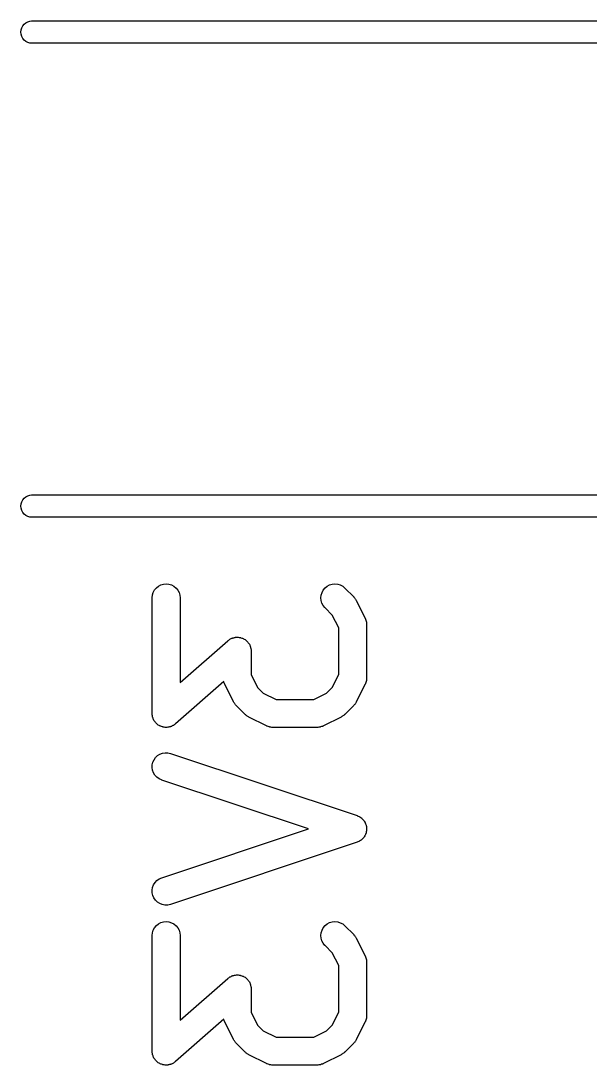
# Model space of a CAD drawing. Extents: x 82.3 to 113.6, y -103.4 to -64.8.
# Drawn here: x 91.59 to 94.64, y -96.27 to -90.67 of the extents above; entities that cross this region are included whole.
import ezdxf

# ---------------------------------------------------------------- set-up
doc = ezdxf.new("R2010")
doc.units = 0
doc.layers.add('BLACK', color=7, linetype='CONTINUOUS')

msp = doc.modelspace()

# ---------------------------------------------------------------- linework, layer by layer
at = {"layer": 'BLACK', "linetype": 'CONTINUOUS'}
for p, q in [((91.5943, -90.7069), (91.5999, -90.6965)), ((91.5999, -90.6965), (91.6074, -90.6874)), ((91.6074, -90.6874), (91.6165, -90.6799)), ((91.6165, -90.6799), (91.6269, -90.6743)), ((91.6269, -90.6743), (91.6382, -90.6709)), ((91.6382, -90.6709), (91.6471, -90.67)), ((91.6471, -90.67), (106.887, -90.67)), ((91.5897, -90.73), (91.5909, -90.7182)), ((91.5909, -90.7418), (91.5897, -90.73)), ((91.5909, -90.7182), (91.5943, -90.7069)), ((91.5943, -90.7531), (91.5909, -90.7418)), ((91.5999, -90.7635), (91.5943, -90.7531)), ((91.6074, -90.7726), (91.5999, -90.7635)), ((91.6165, -90.7801), (91.6074, -90.7726)), ((91.6269, -90.7857), (91.6165, -90.7801)), ((91.6382, -90.7891), (91.6269, -90.7857)), ((91.6471, -90.79), (91.6382, -90.7891)), ((106.83, -90.79), (91.6471, -90.79)), ((91.6074, -93.2274), (91.6165, -93.2199)), ((91.6165, -93.2199), (91.6269, -93.2143)), ((91.6269, -93.2143), (91.6382, -93.2109)), ((91.6382, -93.2109), (91.6471, -93.21)), ((91.6471, -93.21), (106.83, -93.21)), ((91.5897, -93.27), (91.5909, -93.2582)), ((91.5909, -93.2818), (91.5897, -93.27)), ((91.5909, -93.2582), (91.5943, -93.2469)), ((91.5943, -93.2469), (91.5999, -93.2365)), ((91.5999, -93.2365), (91.6074, -93.2274)), ((91.5943, -93.2931), (91.5909, -93.2818)), ((91.5999, -93.3035), (91.5943, -93.2931)), ((91.6074, -93.3126), (91.5999, -93.3035)), ((91.6165, -93.3201), (91.6074, -93.3126)), ((91.6269, -93.3257), (91.6165, -93.3201)), ((91.6382, -93.3291), (91.6269, -93.3257)), ((91.6471, -93.33), (91.6382, -93.3291)), ((106.887, -93.33), (91.6471, -93.33)), ((92.2994, -93.7324), (92.3065, -93.7195)), ((92.3065, -93.7195), (92.3159, -93.7083)), ((92.3159, -93.7083), (92.3273, -93.6991)), ((92.3273, -93.6991), (92.3403, -93.6924)), ((92.3403, -93.6924), (92.3543, -93.6882)), ((92.3543, -93.6882), (92.3689, -93.6869)), ((92.3689, -93.6869), (92.3835, -93.6884)), ((92.3835, -93.6884), (92.3974, -93.6928)), ((92.3974, -93.6928), (92.4103, -93.6997)), ((92.4103, -93.6997), (92.4216, -93.7091)), ((92.4216, -93.7091), (92.4308, -93.7204)), ((92.4308, -93.7204), (92.4377, -93.7333)), ((93.2041, -93.7326), (93.2111, -93.7197)), ((93.2111, -93.7197), (93.2205, -93.7085)), ((93.2205, -93.7085), (93.2319, -93.6993)), ((93.2319, -93.6993), (93.2448, -93.6925)), ((93.2448, -93.6925), (93.2588, -93.6883)), ((93.2588, -93.6883), (93.2734, -93.6869)), ((93.2734, -93.6869), (93.288, -93.6884)), ((93.288, -93.6884), (93.302, -93.6927)), ((93.302, -93.6927), (93.3149, -93.6996)), ((93.3149, -93.6996), (93.3262, -93.7089)), ((93.3262, -93.7089), (93.3738, -93.7565)), ((92.2934, -93.7609), (92.295, -93.7463)), ((92.2934, -93.7619), (92.2934, -93.7609)), ((92.2934, -94.381), (92.2934, -93.7619)), ((92.295, -93.7463), (92.2994, -93.7324)), ((92.4377, -93.7333), (92.442, -93.7473)), ((92.442, -93.7473), (92.4434, -93.7619)), ((92.4434, -93.7619), (92.4434, -94.2157)), ((93.1981, -93.7611), (93.1997, -93.7466)), ((93.1994, -93.7757), (93.1981, -93.7611)), ((93.2035, -93.7898), (93.1994, -93.7757)), ((93.1997, -93.7466), (93.2041, -93.7326)), ((93.3738, -93.7565), (93.3745, -93.7572)), ((93.3745, -93.7572), (93.3772, -93.7605)), ((93.3772, -93.7605), (93.3801, -93.7636)), ((93.3801, -93.7636), (93.3817, -93.7662)), ((93.3817, -93.7662), (93.3837, -93.7687)), ((93.3837, -93.7687), (93.3856, -93.7724)), ((93.3856, -93.7724), (93.3878, -93.776)), ((93.3878, -93.776), (93.4355, -93.8712)), ((93.2102, -93.8028), (93.2035, -93.7898)), ((93.2194, -93.8142), (93.2102, -93.8028)), ((93.2201, -93.8149), (93.2194, -93.8142)), ((93.2591, -93.8539), (93.2201, -93.8149)), ((93.2934, -93.9225), (93.2591, -93.8539)), ((93.4355, -93.8712), (93.4359, -93.8722)), ((93.4359, -93.8722), (93.4367, -93.8742)), ((93.4367, -93.8742), (93.4377, -93.8762)), ((93.4377, -93.8762), (93.4392, -93.8811)), ((93.4392, -93.8811), (93.441, -93.8859)), ((93.441, -93.8859), (93.4413, -93.8881)), ((93.4413, -93.8881), (93.442, -93.8902)), ((93.442, -93.8902), (93.4425, -93.8953)), ((93.2934, -94.1728), (93.2934, -93.9225)), ((93.4425, -93.8953), (93.4433, -93.9004)), ((93.4433, -93.9004), (93.4432, -93.9026)), ((93.4432, -93.9026), (93.4434, -93.9048)), ((93.4434, -93.9048), (93.4434, -94.1905)), ((92.4434, -94.2157), (92.6999, -93.9912)), ((92.6999, -93.9912), (92.7007, -93.9905)), ((92.7007, -93.9905), (92.7046, -93.9878)), ((92.7046, -93.9878), (92.7083, -93.9849)), ((92.7083, -93.9849), (92.7106, -93.9836)), ((92.7106, -93.9836), (92.7128, -93.9821)), ((92.7128, -93.9821), (92.7171, -93.9803)), ((92.7171, -93.9803), (92.7212, -93.9781)), ((92.7212, -93.9781), (92.7238, -93.9773)), ((92.7238, -93.9773), (92.7262, -93.9763)), ((92.7262, -93.9763), (92.7308, -93.9753)), ((92.7308, -93.9753), (92.7353, -93.9739)), ((92.7353, -93.9739), (92.7379, -93.9737)), ((92.7379, -93.9737), (92.7405, -93.9731)), ((92.7405, -93.9731), (92.7452, -93.973)), ((92.7452, -93.973), (92.7499, -93.9726)), ((92.7499, -93.9726), (92.7525, -93.9729)), ((92.7525, -93.9729), (92.7551, -93.9728)), ((92.7551, -93.9728), (92.7597, -93.9737)), ((92.7597, -93.9737), (92.7644, -93.9742)), ((92.7644, -93.9742), (92.7669, -93.9749)), ((92.7669, -93.9749), (92.7695, -93.9754)), ((92.7695, -93.9754), (92.7739, -93.9771)), ((92.7739, -93.9771), (92.7784, -93.9785)), ((92.7784, -93.9785), (92.7807, -93.9797)), ((92.7807, -93.9797), (92.7832, -93.9807)), ((92.7832, -93.9807), (92.7871, -93.9832)), ((92.7871, -93.9832), (92.7913, -93.9854)), ((92.7913, -93.9854), (92.7933, -93.9871)), ((92.7933, -93.9871), (92.7955, -93.9885)), ((92.7955, -93.9885), (92.7989, -93.9918)), ((92.7989, -93.9918), (92.8026, -93.9948)), ((92.8026, -93.9948), (92.8042, -93.9968)), ((92.8042, -93.9968), (92.8061, -93.9986)), ((92.8061, -93.9986), (92.8088, -94.0025)), ((92.8088, -94.0025), (92.8118, -94.0061)), ((92.8118, -94.0061), (92.813, -94.0084)), ((92.813, -94.0084), (92.8146, -94.0106)), ((92.8146, -94.0106), (92.8165, -94.0149)), ((92.8165, -94.0149), (92.8187, -94.019)), ((92.8187, -94.019), (92.8194, -94.0216)), ((92.8194, -94.0216), (92.8205, -94.024)), ((92.8205, -94.024), (92.8215, -94.0285)), ((92.8215, -94.0285), (92.8229, -94.0331)), ((92.8229, -94.0331), (92.8232, -94.0357)), ((92.8232, -94.0357), (92.8237, -94.0382)), ((92.8237, -94.0382), (92.8239, -94.0429)), ((92.8239, -94.0429), (92.8243, -94.0476)), ((92.8243, -94.0476), (92.8243, -94.1728)), ((92.6771, -94.2104), (92.4178, -94.4374)), ((92.6785, -94.2141), (92.6771, -94.2104)), ((92.68, -94.2191), (92.6785, -94.2141)), ((92.681, -94.221), (92.68, -94.2191)), ((92.6818, -94.2231), (92.681, -94.221)), ((92.6823, -94.224), (92.6818, -94.2231)), ((92.7299, -94.3193), (92.6823, -94.224)), ((92.8243, -94.1728), (92.8586, -94.2413)), ((93.2591, -94.2413), (93.2934, -94.1728)), ((93.4355, -94.224), (93.3878, -94.3193)), ((93.4363, -94.222), (93.4355, -94.224)), ((93.4373, -94.22), (93.4363, -94.222)), ((93.4389, -94.2151), (93.4373, -94.22)), ((93.4407, -94.2103), (93.4389, -94.2151)), ((93.4411, -94.2082), (93.4407, -94.2103)), ((93.4417, -94.2061), (93.4411, -94.2082)), ((93.4423, -94.201), (93.4417, -94.2061)), ((93.4432, -94.1959), (93.4423, -94.201)), ((93.4434, -94.1915), (93.4431, -94.1937)), ((93.4431, -94.1937), (93.4432, -94.1959)), ((93.4434, -94.1905), (93.4434, -94.1915)), ((92.8586, -94.2413), (92.889, -94.2717)), ((92.889, -94.2717), (92.9575, -94.306)), ((93.1602, -94.306), (93.2287, -94.2717)), ((93.2287, -94.2717), (93.2591, -94.2413)), ((92.7321, -94.3228), (92.7299, -94.3193)), ((92.7341, -94.3266), (92.7321, -94.3228)), ((92.736, -94.329), (92.7341, -94.3266)), ((92.7377, -94.3316), (92.736, -94.329)), ((92.7406, -94.3347), (92.7377, -94.3316)), ((92.7432, -94.338), (92.7406, -94.3347)), ((92.7439, -94.3387), (92.7432, -94.338)), ((92.7915, -94.3864), (92.7439, -94.3387)), ((92.9575, -94.306), (93.1602, -94.306)), ((93.3738, -94.3387), (93.3262, -94.3864)), ((93.3765, -94.3355), (93.3738, -94.3387)), ((93.3794, -94.3325), (93.3765, -94.3355)), ((93.3811, -94.3298), (93.3794, -94.3325)), ((93.3831, -94.3274), (93.3811, -94.3298)), ((93.3851, -94.3237), (93.3831, -94.3274)), ((93.3874, -94.3202), (93.3851, -94.3237)), ((93.3878, -94.3193), (93.3874, -94.3202)), ((92.2938, -94.3856), (92.2934, -94.381)), ((92.294, -94.3903), (92.2938, -94.3856)), ((92.2946, -94.3929), (92.294, -94.3903)), ((92.2948, -94.3955), (92.2946, -94.3929)), ((92.2962, -94.4), (92.2948, -94.3955)), ((92.7948, -94.389), (92.7915, -94.3864)), ((92.7978, -94.392), (92.7948, -94.389)), ((92.8004, -94.3937), (92.7978, -94.392)), ((92.8028, -94.3957), (92.8004, -94.3937)), ((92.8066, -94.3976), (92.8028, -94.3957)), ((93.3164, -94.3943), (93.314, -94.3962)), ((93.3191, -94.3926), (93.3164, -94.3943)), ((93.3221, -94.3897), (93.3191, -94.3926)), ((93.3254, -94.3871), (93.3221, -94.3897)), ((93.3262, -94.3864), (93.3254, -94.3871)), ((92.2972, -94.4046), (92.2962, -94.4)), ((92.2983, -94.407), (92.2972, -94.4046)), ((92.299, -94.4095), (92.2983, -94.407)), ((92.3012, -94.4137), (92.299, -94.4095)), ((92.3032, -94.418), (92.3012, -94.4137)), ((92.3047, -94.4201), (92.3032, -94.418)), ((92.3059, -94.4225), (92.3047, -94.4201)), ((92.3089, -94.4261), (92.3059, -94.4225)), ((92.3116, -94.4299), (92.3089, -94.4261)), ((92.3135, -94.4318), (92.3116, -94.4299)), ((92.3152, -94.4338), (92.3135, -94.4318)), ((92.3188, -94.4368), (92.3152, -94.4338)), ((92.3222, -94.44), (92.3188, -94.4368)), ((92.3244, -94.4415), (92.3222, -94.44)), ((92.3264, -94.4431), (92.3244, -94.4415)), ((92.3306, -94.4454), (92.3264, -94.4431)), ((92.3345, -94.4479), (92.3306, -94.4454)), ((92.337, -94.4488), (92.3345, -94.4479)), ((92.3393, -94.4501), (92.337, -94.4488)), ((92.3438, -94.4515), (92.3393, -94.4501)), ((92.3482, -94.4532), (92.3438, -94.4515)), ((92.3939, -94.4512), (92.3915, -94.4523)), ((92.3965, -94.4505), (92.3939, -94.4512)), ((92.4006, -94.4483), (92.3965, -94.4505)), ((92.405, -94.4464), (92.4006, -94.4483)), ((92.4071, -94.4449), (92.405, -94.4464)), ((92.4094, -94.4437), (92.4071, -94.4449)), ((92.4131, -94.4408), (92.4094, -94.4437)), ((92.417, -94.4381), (92.4131, -94.4408)), ((92.4178, -94.4374), (92.417, -94.4381)), ((92.8101, -94.3999), (92.8066, -94.3976)), ((92.811, -94.4004), (92.8101, -94.3999)), ((92.9063, -94.448), (92.811, -94.4004)), ((92.9083, -94.4488), (92.9063, -94.448)), ((92.9103, -94.4499), (92.9083, -94.4488)), ((92.9151, -94.4514), (92.9103, -94.4499)), ((92.9199, -94.4533), (92.9151, -94.4514)), ((93.2016, -94.4518), (93.1968, -94.4535)), ((93.2065, -94.4503), (93.2016, -94.4518)), ((93.2084, -94.4493), (93.2065, -94.4503)), ((93.2105, -94.4485), (93.2084, -94.4493)), ((93.2114, -94.448), (93.2105, -94.4485)), ((93.3067, -94.4004), (93.2114, -94.448)), ((93.3103, -94.3982), (93.3067, -94.4004)), ((93.314, -94.3962), (93.3103, -94.3982)), ((92.3508, -94.4536), (92.3482, -94.4532)), ((92.3533, -94.4544), (92.3508, -94.4536)), ((92.358, -94.4549), (92.3533, -94.4544)), ((92.3626, -94.4557), (92.358, -94.4549)), ((92.3652, -94.4557), (92.3626, -94.4557)), ((92.3679, -94.456), (92.3652, -94.4557)), ((92.3725, -94.4555), (92.3679, -94.456)), ((92.3772, -94.4554), (92.3725, -94.4555)), ((92.3798, -94.4549), (92.3772, -94.4554)), ((92.3824, -94.4546), (92.3798, -94.4549)), ((92.3869, -94.4533), (92.3824, -94.4546)), ((92.3915, -94.4523), (92.3869, -94.4533)), ((92.9221, -94.4536), (92.9199, -94.4533)), ((92.9242, -94.4543), (92.9221, -94.4536)), ((92.9293, -94.4549), (92.9242, -94.4543)), ((92.9344, -94.4558), (92.9293, -94.4549)), ((92.9366, -94.4557), (92.9344, -94.4558)), ((92.9388, -94.4559), (92.9366, -94.4557)), ((92.9398, -94.456), (92.9388, -94.4559)), ((93.1779, -94.456), (92.9398, -94.456)), ((93.1801, -94.4557), (93.1779, -94.456)), ((93.1823, -94.4558), (93.1801, -94.4557)), ((93.1874, -94.455), (93.1823, -94.4558)), ((93.1925, -94.4545), (93.1874, -94.455)), ((93.1946, -94.4539), (93.1925, -94.4545)), ((93.1968, -94.4535), (93.1946, -94.4539)), ((92.3035, -94.6291), (92.312, -94.6172)), ((92.312, -94.6172), (92.3227, -94.6072)), ((92.3227, -94.6072), (92.3351, -94.5995)), ((92.3351, -94.5995), (92.3488, -94.5943)), ((92.3488, -94.5943), (92.3632, -94.5918)), ((92.3632, -94.5918), (92.3778, -94.5923)), ((92.3778, -94.5923), (92.3921, -94.5955)), ((92.3921, -94.5955), (93.3921, -94.9288)), ((92.2935, -94.6713), (92.294, -94.6567)), ((92.2959, -94.6858), (92.2935, -94.6713)), ((92.294, -94.6567), (92.2974, -94.6425)), ((92.2974, -94.6425), (92.3035, -94.6291)), ((92.301, -94.6995), (92.2959, -94.6858)), ((92.3086, -94.712), (92.301, -94.6995)), ((92.3186, -94.7227), (92.3086, -94.712)), ((92.3304, -94.7313), (92.3186, -94.7227)), ((92.3437, -94.7375), (92.3304, -94.7313)), ((92.3447, -94.7378), (92.3437, -94.7375)), ((93.1312, -95), (92.3447, -94.7378)), ((93.3921, -94.9288), (93.3931, -94.9292)), ((93.3931, -94.9292), (93.3978, -94.9314)), ((93.3978, -94.9314), (93.4026, -94.9333)), ((93.4026, -94.9333), (93.4044, -94.9344)), ((93.4044, -94.9344), (93.4064, -94.9353)), ((93.4064, -94.9353), (93.4106, -94.9384)), ((93.4106, -94.9384), (93.4149, -94.9412)), ((93.4149, -94.9412), (93.4165, -94.9427)), ((93.4165, -94.9427), (93.4182, -94.9439)), ((93.4182, -94.9439), (93.4217, -94.9478)), ((93.4217, -94.9478), (93.4255, -94.9514)), ((93.4255, -94.9514), (93.4267, -94.9531)), ((93.4267, -94.9531), (93.4281, -94.9547)), ((93.4281, -94.9547), (93.4309, -94.9591)), ((92.3447, -95.2622), (93.1312, -95)), ((93.4309, -94.9591), (93.4338, -94.9634)), ((93.4338, -94.9634), (93.4347, -94.9653)), ((93.4347, -94.9653), (93.4358, -94.9672)), ((93.4358, -94.9672), (93.4376, -94.972)), ((93.4376, -94.972), (93.4397, -94.9768)), ((93.4397, -94.9768), (93.4402, -94.9789)), ((93.4402, -94.9789), (93.4409, -94.9809)), ((93.4409, -94.9809), (93.4417, -94.986)), ((93.4427, -95.01), (93.4415, -95.015)), ((93.4417, -94.986), (93.4428, -94.9911)), ((93.4428, -95.0078), (93.4427, -95.01)), ((93.4428, -94.9911), (93.4429, -94.9932)), ((93.4432, -95.0057), (93.4428, -95.0078)), ((93.4429, -94.9932), (93.4432, -94.9953)), ((93.4432, -94.9953), (93.443, -95.0005)), ((93.443, -95.0005), (93.4432, -95.0057)), ((93.4017, -95.0672), (93.3968, -95.069)), ((93.4035, -95.0661), (93.4017, -95.0672)), ((93.4055, -95.0652), (93.4035, -95.0661)), ((93.4097, -95.0622), (93.4055, -95.0652)), ((93.4141, -95.0594), (93.4097, -95.0622)), ((93.4157, -95.058), (93.4141, -95.0594)), ((93.4174, -95.0567), (93.4157, -95.058)), ((93.421, -95.053), (93.4174, -95.0567)), ((93.4248, -95.0494), (93.421, -95.053)), ((93.426, -95.0477), (93.4248, -95.0494)), ((93.4275, -95.0461), (93.426, -95.0477)), ((93.4303, -95.0418), (93.4275, -95.0461)), ((93.4333, -95.0375), (93.4303, -95.0418)), ((93.4342, -95.0356), (93.4333, -95.0375)), ((93.4353, -95.0338), (93.4342, -95.0356)), ((93.4372, -95.0289), (93.4353, -95.0338)), ((93.4394, -95.0242), (93.4372, -95.0289)), ((93.4399, -95.0221), (93.4394, -95.0242)), ((93.4406, -95.0201), (93.4399, -95.0221)), ((93.4415, -95.015), (93.4406, -95.0201)), ((93.3921, -95.0712), (92.3921, -95.4045)), ((93.3968, -95.069), (93.3921, -95.0712)), ((92.3014, -95.2996), (92.3093, -95.2872)), ((92.3093, -95.2872), (92.3193, -95.2766)), ((92.3193, -95.2766), (92.3313, -95.2681)), ((92.3313, -95.2681), (92.3447, -95.2622)), ((92.2936, -95.3276), (92.2961, -95.3132)), ((92.2939, -95.3423), (92.2936, -95.3276)), ((92.2971, -95.3566), (92.2939, -95.3423)), ((92.2961, -95.3132), (92.3014, -95.2996)), ((92.3029, -95.37), (92.2971, -95.3566)), ((92.3113, -95.382), (92.3029, -95.37)), ((92.3218, -95.3921), (92.3113, -95.382)), ((92.3341, -95.4001), (92.3218, -95.3921)), ((92.3478, -95.4054), (92.3341, -95.4001)), ((92.3621, -95.4081), (92.3478, -95.4054)), ((92.3768, -95.4079), (92.3621, -95.4081)), ((92.3911, -95.4048), (92.3768, -95.4079)), ((92.3921, -95.4045), (92.3911, -95.4048)), ((92.3159, -95.5178), (92.3273, -95.5087)), ((92.3273, -95.5087), (92.3403, -95.5019)), ((92.3403, -95.5019), (92.3543, -95.4978)), ((92.3543, -95.4978), (92.3689, -95.4964)), ((92.3689, -95.4964), (92.3835, -95.498)), ((92.3835, -95.498), (92.3974, -95.5023)), ((92.3974, -95.5023), (92.4103, -95.5092)), ((92.4103, -95.5092), (92.4216, -95.5186)), ((93.2205, -95.518), (93.2319, -95.5088)), ((93.2319, -95.5088), (93.2448, -95.502)), ((93.2448, -95.502), (93.2588, -95.4978)), ((93.2588, -95.4978), (93.2734, -95.4964)), ((93.2734, -95.4964), (93.288, -95.4979)), ((93.288, -95.4979), (93.302, -95.5022)), ((93.302, -95.5022), (93.3149, -95.5091)), ((93.3149, -95.5091), (93.3262, -95.5184)), ((92.2934, -95.5704), (92.295, -95.5558)), ((92.2934, -95.5714), (92.2934, -95.5704)), ((92.295, -95.5558), (92.2994, -95.5419)), ((92.2994, -95.5419), (92.3065, -95.5291)), ((92.3065, -95.5291), (92.3159, -95.5178)), ((92.4216, -95.5186), (92.4308, -95.5299)), ((92.4308, -95.5299), (92.4377, -95.5428)), ((92.4377, -95.5428), (92.442, -95.5569)), ((92.442, -95.5569), (92.4434, -95.5714)), ((93.1981, -95.5706), (93.1997, -95.5561)), ((93.1994, -95.5852), (93.1981, -95.5706)), ((93.1997, -95.5561), (93.2041, -95.5421)), ((93.2041, -95.5421), (93.2111, -95.5293)), ((93.2111, -95.5293), (93.2205, -95.518)), ((93.3262, -95.5184), (93.3738, -95.566)), ((93.3738, -95.566), (93.3745, -95.5668)), ((93.3745, -95.5668), (93.3772, -95.5701)), ((93.3772, -95.5701), (93.3801, -95.5731)), ((92.2934, -96.1905), (92.2934, -95.5714)), ((92.4434, -95.5714), (92.4434, -96.0252)), ((93.2035, -95.5993), (93.1994, -95.5852)), ((93.2102, -95.6123), (93.2035, -95.5993)), ((93.2194, -95.6237), (93.2102, -95.6123)), ((93.2201, -95.6245), (93.2194, -95.6237)), ((93.2591, -95.6635), (93.2201, -95.6245)), ((93.3801, -95.5731), (93.3817, -95.5758)), ((93.3817, -95.5758), (93.3837, -95.5782)), ((93.3837, -95.5782), (93.3856, -95.5819)), ((93.3856, -95.5819), (93.3878, -95.5855)), ((93.3878, -95.5855), (93.4355, -95.6807)), ((93.2934, -95.732), (93.2591, -95.6635)), ((93.4355, -95.6807), (93.4359, -95.6817)), ((93.4359, -95.6817), (93.4367, -95.6838)), ((93.2934, -95.9823), (93.2934, -95.732)), ((93.4367, -95.6838), (93.4377, -95.6857)), ((93.4377, -95.6857), (93.4392, -95.6906)), ((93.4392, -95.6906), (93.441, -95.6954)), ((93.441, -95.6954), (93.4413, -95.6976)), ((93.4413, -95.6976), (93.442, -95.6997)), ((93.442, -95.6997), (93.4425, -95.7048)), ((93.4425, -95.7048), (93.4433, -95.7099)), ((93.4433, -95.7099), (93.4432, -95.7121)), ((93.4432, -95.7121), (93.4434, -95.7143)), ((93.4434, -95.7143), (93.4434, -96)), ((92.7046, -95.7973), (92.7083, -95.7944)), ((92.7083, -95.7944), (92.7106, -95.7932)), ((92.7106, -95.7932), (92.7128, -95.7917)), ((92.7128, -95.7917), (92.7171, -95.7898)), ((92.7171, -95.7898), (92.7212, -95.7876)), ((92.7212, -95.7876), (92.7238, -95.7869)), ((92.7238, -95.7869), (92.7262, -95.7858)), ((92.7262, -95.7858), (92.7308, -95.7848)), ((92.7308, -95.7848), (92.7353, -95.7835)), ((92.7353, -95.7835), (92.7379, -95.7832)), ((92.7379, -95.7832), (92.7405, -95.7827)), ((92.7405, -95.7827), (92.7452, -95.7826)), ((92.7452, -95.7826), (92.7499, -95.7821)), ((92.7499, -95.7821), (92.7525, -95.7824)), ((92.7525, -95.7824), (92.7551, -95.7824)), ((92.7551, -95.7824), (92.7597, -95.7832)), ((92.7597, -95.7832), (92.7644, -95.7837)), ((92.7644, -95.7837), (92.7669, -95.7845)), ((92.7669, -95.7845), (92.7695, -95.7849)), ((92.7695, -95.7849), (92.7739, -95.7866)), ((92.7739, -95.7866), (92.7784, -95.788)), ((92.7784, -95.788), (92.7807, -95.7893)), ((92.7807, -95.7893), (92.7832, -95.7902)), ((92.7832, -95.7902), (92.7871, -95.7927)), ((92.7871, -95.7927), (92.7913, -95.795)), ((92.4434, -96.0252), (92.6999, -95.8007)), ((92.6999, -95.8007), (92.7007, -95.8)), ((92.7007, -95.8), (92.7046, -95.7973)), ((92.7913, -95.795), (92.7933, -95.7966)), ((92.7933, -95.7966), (92.7955, -95.7981)), ((92.7955, -95.7981), (92.7989, -95.8013)), ((92.7989, -95.8013), (92.8026, -95.8043)), ((92.8026, -95.8043), (92.8042, -95.8063)), ((92.8042, -95.8063), (92.8061, -95.8081)), ((92.8061, -95.8081), (92.8088, -95.812)), ((92.8088, -95.812), (92.8118, -95.8156)), ((92.8118, -95.8156), (92.813, -95.818)), ((92.813, -95.818), (92.8146, -95.8201)), ((92.8146, -95.8201), (92.8165, -95.8244)), ((92.8165, -95.8244), (92.8187, -95.8286)), ((92.8187, -95.8286), (92.8194, -95.8311)), ((92.8194, -95.8311), (92.8205, -95.8335)), ((92.8205, -95.8335), (92.8215, -95.8381)), ((92.8215, -95.8381), (92.8229, -95.8426)), ((92.8229, -95.8426), (92.8232, -95.8452)), ((92.8232, -95.8452), (92.8237, -95.8478)), ((92.8237, -95.8478), (92.8239, -95.8525)), ((92.8239, -95.8525), (92.8243, -95.8571)), ((92.8243, -95.8571), (92.8243, -95.9823)), ((92.8243, -95.9823), (92.8586, -96.0508)), ((93.2591, -96.0508), (93.2934, -95.9823)), ((93.4411, -96.0177), (93.4407, -96.0199)), ((93.4417, -96.0156), (93.4411, -96.0177)), ((93.4423, -96.0105), (93.4417, -96.0156)), ((93.4432, -96.0054), (93.4423, -96.0105)), ((93.4434, -96.001), (93.4431, -96.0032)), ((93.4431, -96.0032), (93.4432, -96.0054)), ((93.4434, -96), (93.4434, -96.001)), ((92.6771, -96.02), (92.4178, -96.2469)), ((92.6785, -96.0237), (92.6771, -96.02)), ((92.68, -96.0286), (92.6785, -96.0237)), ((92.681, -96.0305), (92.68, -96.0286)), ((92.6818, -96.0326), (92.681, -96.0305)), ((92.6823, -96.0335), (92.6818, -96.0326)), ((92.7299, -96.1288), (92.6823, -96.0335)), ((92.8586, -96.0508), (92.889, -96.0812)), ((93.2287, -96.0812), (93.2591, -96.0508)), ((93.4355, -96.0335), (93.3878, -96.1288)), ((93.4363, -96.0315), (93.4355, -96.0335)), ((93.4373, -96.0295), (93.4363, -96.0315)), ((93.4389, -96.0247), (93.4373, -96.0295)), ((93.4407, -96.0199), (93.4389, -96.0247)), ((92.7321, -96.1323), (92.7299, -96.1288)), ((92.889, -96.0812), (92.9575, -96.1155)), ((92.9575, -96.1155), (93.1602, -96.1155)), ((93.1602, -96.1155), (93.2287, -96.0812)), ((93.3874, -96.1297), (93.3851, -96.1333)), ((93.3878, -96.1288), (93.3874, -96.1297)), ((92.7341, -96.1361), (92.7321, -96.1323)), ((92.736, -96.1385), (92.7341, -96.1361)), ((92.7377, -96.1412), (92.736, -96.1385)), ((92.7406, -96.1442), (92.7377, -96.1412)), ((92.7432, -96.1475), (92.7406, -96.1442)), ((92.7439, -96.1483), (92.7432, -96.1475)), ((92.7915, -96.1959), (92.7439, -96.1483)), ((93.3738, -96.1483), (93.3262, -96.1959)), ((93.3765, -96.145), (93.3738, -96.1483)), ((93.3794, -96.142), (93.3765, -96.145)), ((93.3811, -96.1394), (93.3794, -96.142)), ((93.3831, -96.137), (93.3811, -96.1394)), ((93.3851, -96.1333), (93.3831, -96.137)), ((92.2938, -96.1952), (92.2934, -96.1905)), ((92.294, -96.1999), (92.2938, -96.1952)), ((92.2946, -96.2024), (92.294, -96.1999)), ((92.2948, -96.205), (92.2946, -96.2024)), ((92.2962, -96.2095), (92.2948, -96.205)), ((92.2972, -96.2141), (92.2962, -96.2095)), ((92.2983, -96.2165), (92.2972, -96.2141)), ((92.299, -96.2191), (92.2983, -96.2165)), ((92.3012, -96.2232), (92.299, -96.2191)), ((92.3032, -96.2275), (92.3012, -96.2232)), ((92.3047, -96.2297), (92.3032, -96.2275)), ((92.3059, -96.232), (92.3047, -96.2297)), ((92.3089, -96.2356), (92.3059, -96.232)), ((92.3116, -96.2395), (92.3089, -96.2356)), ((92.3135, -96.2413), (92.3116, -96.2395)), ((92.3152, -96.2433), (92.3135, -96.2413)), ((92.7948, -96.1986), (92.7915, -96.1959)), ((92.7978, -96.2015), (92.7948, -96.1986)), ((92.8004, -96.2032), (92.7978, -96.2015)), ((92.8028, -96.2052), (92.8004, -96.2032)), ((92.8066, -96.2072), (92.8028, -96.2052)), ((92.8101, -96.2095), (92.8066, -96.2072)), ((92.811, -96.2099), (92.8101, -96.2095)), ((92.9063, -96.2576), (92.811, -96.2099)), ((93.3067, -96.2099), (93.2114, -96.2576)), ((93.3103, -96.2077), (93.3067, -96.2099)), ((93.314, -96.2058), (93.3103, -96.2077)), ((93.3164, -96.2038), (93.314, -96.2058)), ((93.3191, -96.2021), (93.3164, -96.2038)), ((93.3221, -96.1993), (93.3191, -96.2021)), ((93.3254, -96.1966), (93.3221, -96.1993)), ((93.3262, -96.1959), (93.3254, -96.1966)), ((92.3188, -96.2463), (92.3152, -96.2433)), ((92.3222, -96.2496), (92.3188, -96.2463)), ((92.3244, -96.251), (92.3222, -96.2496)), ((92.3264, -96.2527), (92.3244, -96.251)), ((92.3306, -96.2549), (92.3264, -96.2527)), ((92.3345, -96.2574), (92.3306, -96.2549)), ((92.337, -96.2584), (92.3345, -96.2574)), ((92.3393, -96.2596), (92.337, -96.2584)), ((92.3438, -96.261), (92.3393, -96.2596)), ((92.3482, -96.2627), (92.3438, -96.261)), ((92.3508, -96.2632), (92.3482, -96.2627)), ((92.3533, -96.2639), (92.3508, -96.2632)), ((92.358, -96.2644), (92.3533, -96.2639)), ((92.3626, -96.2653), (92.358, -96.2644)), ((92.3652, -96.2652), (92.3626, -96.2653)), ((92.3679, -96.2655), (92.3652, -96.2652)), ((92.3725, -96.265), (92.3679, -96.2655)), ((92.3772, -96.265), (92.3725, -96.265)), ((92.3798, -96.2644), (92.3772, -96.265)), ((92.3824, -96.2641), (92.3798, -96.2644)), ((92.3869, -96.2628), (92.3824, -96.2641)), ((92.3915, -96.2618), (92.3869, -96.2628)), ((92.3939, -96.2608), (92.3915, -96.2618)), ((92.3965, -96.26), (92.3939, -96.2608)), ((92.4006, -96.2578), (92.3965, -96.26)), ((92.405, -96.256), (92.4006, -96.2578)), ((92.4071, -96.2545), (92.405, -96.256)), ((92.4094, -96.2532), (92.4071, -96.2545)), ((92.4131, -96.2503), (92.4094, -96.2532)), ((92.417, -96.2476), (92.4131, -96.2503)), ((92.4178, -96.2469), (92.417, -96.2476)), ((92.9083, -96.2583), (92.9063, -96.2576)), ((92.9103, -96.2594), (92.9083, -96.2583)), ((92.9151, -96.261), (92.9103, -96.2594)), ((92.9199, -96.2628), (92.9151, -96.261)), ((92.9221, -96.2632), (92.9199, -96.2628)), ((92.9242, -96.2638), (92.9221, -96.2632)), ((92.9293, -96.2644), (92.9242, -96.2638)), ((92.9344, -96.2653), (92.9293, -96.2644)), ((92.9366, -96.2652), (92.9344, -96.2653)), ((92.9388, -96.2655), (92.9366, -96.2652)), ((92.9398, -96.2655), (92.9388, -96.2655)), ((93.1779, -96.2655), (92.9398, -96.2655)), ((93.1801, -96.2653), (93.1779, -96.2655)), ((93.1823, -96.2653), (93.1801, -96.2653)), ((93.1874, -96.2645), (93.1823, -96.2653)), ((93.1925, -96.264), (93.1874, -96.2645)), ((93.1946, -96.2634), (93.1925, -96.264)), ((93.1968, -96.2631), (93.1946, -96.2634)), ((93.2016, -96.2613), (93.1968, -96.2631)), ((93.2065, -96.2598), (93.2016, -96.2613)), ((93.2084, -96.2588), (93.2065, -96.2598)), ((93.2105, -96.258), (93.2084, -96.2588)), ((93.2114, -96.2576), (93.2105, -96.258))]:
    msp.add_line(p, q, dxfattribs=at)

doc.saveas('drawing.dxf')
